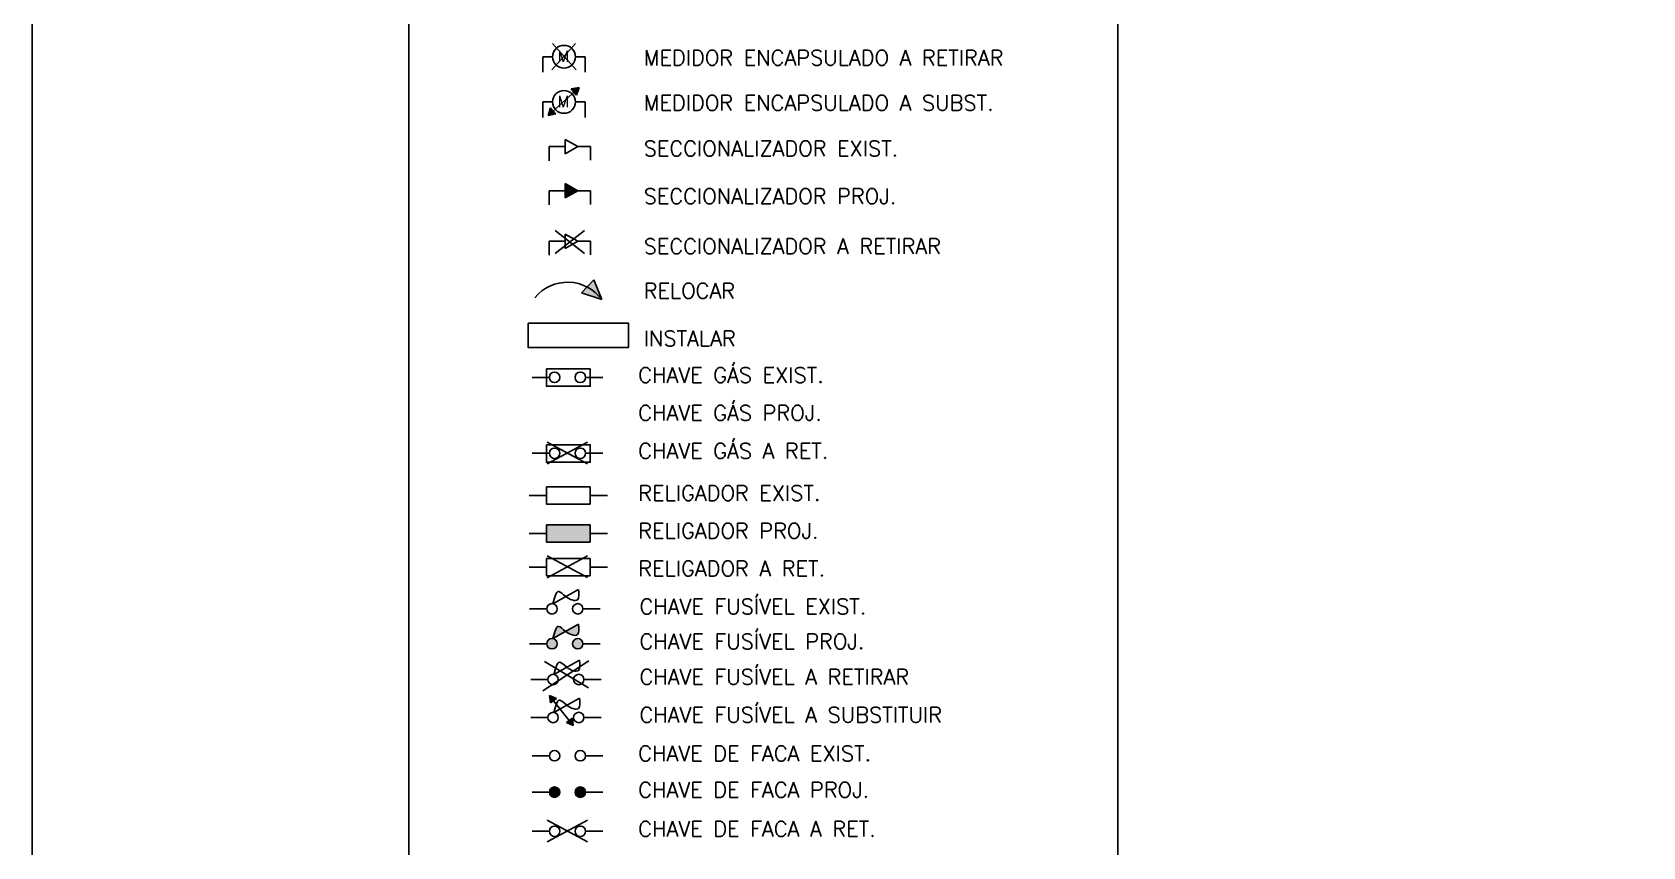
# Model space of a CAD drawing. Header units: millimetres. Extents: x 914 to 1954, y 1483 to 3495.
# Drawn here: x 1146.5 to 1358.8, y 2915 to 3022.3 of the extents above; entities that cross this region are included whole.
import ezdxf

# ---------------------------------------------------------------- set-up
doc = ezdxf.new("R2010")
doc.units = ezdxf.units.MM
for name, color, linetype in [('chave_faca_aerea_existente', 3, 'Continuous'), ('chave_faca_aerea_projetada', 3, 'Continuous'), ('chave_faca_retirar', 3, 'Continuous'), ('chave_fusivel_aereo_existente', 3, 'Continuous'), ('chave_fusivel_aereo_projetada', 3, 'Continuous'), ('chave_fusivel_aereo_retirar', 3, 'Continuous'), ('chave_fusivel_aereo_substituir', 3, 'Continuous'), ('chave_gas_aereo_exist', 3, 'Continuous'), ('chave_gas_aereo_ret', 3, 'Continuous'), ('instalar', 1, 'Continuous'), ('medidor_encaps_retirar', 3, 'Continuous'), ('medidor_encaps_substituir', 3, 'Continuous'), ('rede_mt_subt._existente', 2, 'Continuous'), ('RELIGADOR RETIRAR', 3, 'Continuous'), ('RELIGADOR_EXISTENTE', 3, 'Continuous'), ('RELIGADOR_PROJETADO', 3, 'Continuous'), ('seccionalizador_aereo_existente', 3, 'Continuous'), ('seccionalizador_aereo_projetado', 3, 'Continuous'), ('seccionalizador_aereo_retirar', 3, 'Continuous'), ('seta_indicação_relocação', 3, 'Continuous'), ('TEXTOS_VARIAVEIS', 2, 'Continuous')]:
    doc.layers.add(name, color=color, linetype=linetype)
doc.styles.add('ROMANS', font='romans.shx', dxfattribs={"height": 0.45})

# ---------------------------------------------------------------- blocks, each defined once
blk = doc.blocks.new('rt')
at = {"layer": 'medidor_encaps_substituir'}
for points in [[(-114.680868345423, 207.5637765171302), (-114.0105855831693, 206.7407110937611), (-113.6329313986823, 207.7327257052762)], [(-116.7005553001763, 204.2827791123673), (-117.4080874822305, 205.0740526958252), (-117.7395844158211, 204.0656750604423)]]:
    blk.add_hatch(color=256, dxfattribs=at).paths.add_polyline_path(points)
for p, q in [((-113.6329313986823, 207.7327257052762), (-114.680868345423, 207.5637765171304)), ((-114.0105855831693, 206.7407110937612), (-114.680868345423, 207.5637765171304)), ((-113.6329313986823, 207.7327257052762), (-114.0105855831693, 206.7407110937611)), ((-117.1396884292226, 205.8416853688977), (-118.4256214905144, 205.8416853688977)), ((-118.4256214905144, 205.8416853688977), (-118.4256214905144, 203.7965676645114)), ((-117.7395844158211, 204.0656750604423), (-117.4080874822305, 205.0740526958251)), ((-117.7395844158211, 204.0656750604423), (-116.7005553001763, 204.2827791123672)), ((-117.4080874822305, 205.074052695825), (-116.7005553001763, 204.2827791123672)), ((-114.1396884292228, 205.8416853688977), (-112.8537553679307, 205.8416853688977)), ((-112.8537553679307, 205.8416853688977), (-112.8537553679307, 203.7965676645114))]:
    blk.add_line(p, q, dxfattribs=at)
blk.add_lwpolyline([(-113.6329313986823, 207.7327257052762), (-117.6918221195867, 204.0756549425128)], dxfattribs=at)
blk.add_circle((-115.6396884292226, 205.8416853688977), 1.500000000000104, dxfattribs=at)
at = {"layer": 'medidor_encaps_substituir', "color": 2, "style": 'ROMANS'}
blk.add_text('M', height=1.467803441096725, dxfattribs=at).set_placement((-116.492845666078, 205.1651731951266))
blk = doc.blocks.new('gf')
at = {"layer": 'seccionalizador_aereo_existente', "color": 2}
for p, q in [((-115.4805117089586, 199.9459278647832), (-117.5945945793392, 199.9459278647832)), ((-117.5945945793392, 199.9459278647832), (-117.5945945793392, 198.0932324521564)), ((-113.8268124991477, 199.9459278647831), (-112.1481945266669, 199.9459278647831)), ((-112.1481945266669, 199.9459278647831), (-112.1481945266669, 198.1451151778601))]:
    blk.add_line(p, q, dxfattribs=at)
at = {"layer": 'seccionalizador_aereo_existente'}
for p, q in [((-115.4805117089586, 198.9911641808404), (-115.4805117089586, 200.900691548726)), ((-113.8268124991477, 199.9459278647831), (-115.4805117089586, 200.900691548726)), ((-113.8268124991477, 199.9459278647831), (-115.4805117089586, 198.9911641808402))]:
    blk.add_line(p, q, dxfattribs=at)
blk = doc.blocks.new('fr')
at = {"layer": 'seccionalizador_aereo_projetado'}
blk.add_hatch(color=256, dxfattribs=at).paths.add_polyline_path([(-115.4805117089586, 195.0904298083768), (-115.4805117089586, 193.1809024404909), (-113.8268124991477, 194.1356661244339)])
at = {"layer": 'seccionalizador_aereo_projetado', "color": 2}
for p, q in [((-117.5945945793392, 194.135666124434), (-117.5945945793392, 192.2829707118071)), ((-115.4805117089586, 194.135666124434), (-117.5945945793392, 194.135666124434)), ((-113.8268124991477, 194.1356661244339), (-112.1481945266669, 194.1356661244339)), ((-112.1481945266669, 194.1356661244339), (-112.1481945266669, 192.3348534375109))]:
    blk.add_line(p, q, dxfattribs=at)
at = {"layer": 'seccionalizador_aereo_projetado'}
for p, q in [((-113.8268124991477, 194.1356661244339), (-115.4805117089586, 195.0904298083768)), ((-115.4805117089586, 193.1809024404912), (-115.4805117089586, 195.0904298083768)), ((-113.8268124991477, 194.1356661244339), (-115.4805117089586, 193.1809024404909))]:
    blk.add_line(p, q, dxfattribs=at)
blk = doc.blocks.new('o')
at = {"layer": 'seccionalizador_aereo_retirar', "color": 2}
for p, q in [((-116.7963699819374, 188.8924455399728), (-112.9398468521276, 185.884453965838)), ((-112.9398468521276, 188.8924455399728), (-116.7963699819374, 185.884453965838)), ((-115.4805117089586, 187.4760275631256), (-117.5945945793392, 187.4760275631256)), ((-117.5945945793392, 187.4760275631256), (-117.5945945793392, 185.6233321504987)), ((-113.8268124991477, 187.4760275631255), (-112.1481945266669, 187.4760275631255)), ((-112.1481945266669, 187.4760275631255), (-112.1481945266669, 185.6752148762025))]:
    blk.add_line(p, q, dxfattribs=at)
at = {"layer": 'seccionalizador_aereo_retirar'}
for p, q in [((-113.8268124991477, 187.4760275631255), (-115.4805117089586, 188.4307912470684)), ((-115.4805117089586, 186.5212638791828), (-115.4805117089586, 188.4307912470684)), ((-113.8268124991477, 187.4760275631255), (-115.4805117089586, 186.5212638791826))]:
    blk.add_line(p, q, dxfattribs=at)
blk = doc.blocks.new('r')
at = {"layer": 'seta_indicação_relocação', "linetype": 'Continuous'}
blk.add_hatch(color=256, dxfattribs=at).paths.add_polyline_path([(-110.6643141288389, 179.7816866331982), (-111.7110990779722, 182.3911575832576), (-113.3253647041513, 180.6893799899341)])
for p, q in [((-111.7110990779722, 182.3911575832573), (-113.3253647041517, 180.6893799899341)), ((-113.3253647041517, 180.6893799899341), (-110.6643141288393, 179.7816866331982)), ((-110.6643141288393, 179.7816866331982), (-111.7110990779722, 182.3911575832573))]:
    blk.add_line(p, q, dxfattribs=at)
at = {"layer": 'seta_indicação_relocação'}
blk.add_arc((-115.1729036955437, 176.5064032934932), 5.572688833619632, 35.9966834580546, 140.7084604092312, dxfattribs=at)
blk = doc.blocks.new('tg')
at = {"layer": 'chave_gas_aereo_exist', "color": 2}
for p, q in [((-119.8244098988689, 169.5443401255033), (-117.5640495603538, 169.5443401255033)), ((-112.8001410934739, 169.5443401255033), (-110.5397807549584, 169.5443401255033))]:
    blk.add_line(p, q, dxfattribs=at)
at = {"layer": 'chave_gas_aereo_exist'}
blk.add_lwpolyline([(-117.9483384238219, 170.6587227816619), (-112.1796149314814, 170.6587227816619), (-112.1796149314814, 168.3635379448253), (-117.9483384238219, 168.3635379448253)], close=True, dxfattribs=at)
for centre in [(-116.8783572234874, 169.5443401255033), (-113.4858334303399, 169.5443401255033)]:
    blk.add_circle(centre, 0.6856923368661683, dxfattribs=at)
blk = doc.blocks.new('yh')
at = {"layer": 'chave_gas_aereo_ret', "color": 2}
for p, q in [((-119.8244098988689, 159.5443401255034), (-117.5640495603538, 159.5443401255034)), ((-112.5315672923893, 161.022247457071), (-117.8387922528623, 158.1394251996523)), ((-117.8387922528623, 161.022247457071), (-112.5315672923893, 158.1525912687587)), ((-112.8001410934739, 159.5443401255034), (-110.5397807549584, 159.5443401255034))]:
    blk.add_line(p, q, dxfattribs=at)
at = {"layer": 'chave_gas_aereo_ret'}
blk.add_lwpolyline([(-117.9483384238219, 160.6587227816619), (-112.1796149314814, 160.6587227816619), (-112.1796149314814, 158.3635379448253), (-117.9483384238219, 158.3635379448253)], close=True, dxfattribs=at)
for centre in [(-116.8783572234874, 159.5443401255034), (-113.4858334303399, 159.5443401255034)]:
    blk.add_circle(centre, 0.6856923368661683, dxfattribs=at)
blk = doc.blocks.new('vfr')
at = {"layer": 'RELIGADOR_EXISTENTE'}
for p, q in [((-117.9483384238883, 155.1080238011054), (-112.1796149314941, 155.1080238011054)), ((-117.9483384238883, 152.8128389643825), (-117.9483384238883, 155.1080238011054)), ((-112.1796149314941, 155.1080238011054), (-112.1796149314941, 152.8128389643825)), ((-112.1796149314941, 152.8128389643825), (-117.9483384238883, 152.8128389643825))]:
    blk.add_line(p, q, dxfattribs=at)
at = {"layer": 'RELIGADOR_EXISTENTE', "color": 2}
for p, q in [((-120.2086987623806, 153.9604313832096), (-117.9483384238883, 153.9604313832096)), ((-112.1796149314941, 153.9604313832096), (-109.9192545930018, 153.9604313832096))]:
    blk.add_line(p, q, dxfattribs=at)
blk = doc.blocks.new('cde')
at = {"layer": 'RELIGADOR_PROJETADO'}
blk.add_hatch(color=3, dxfattribs=at).paths.add_polyline_path([(-112.1796149314941, 147.833750096368), (-112.1796149314941, 150.1289349330909), (-117.9483384238883, 150.1289349330909), (-117.9483384238883, 147.833750096368)])
at = {"layer": 'RELIGADOR_PROJETADO', "color": 2}
for p, q in [((-120.2086987623806, 148.9813425151951), (-117.9483384238883, 148.9813425151951)), ((-112.1796149314941, 148.9813425151951), (-109.9192545930018, 148.9813425151951))]:
    blk.add_line(p, q, dxfattribs=at)
at = {"layer": 'RELIGADOR_PROJETADO', "color": 3}
for p, q in [((-117.9483384238883, 150.1289349330909), (-112.1796149314941, 150.1289349330909)), ((-117.9483384238883, 147.833750096368), (-117.9483384238883, 150.1289349330909)), ((-112.1796149314941, 150.1289349330909), (-112.1796149314941, 147.833750096368)), ((-112.1796149314941, 147.833750096368), (-117.9483384238883, 147.833750096368))]:
    blk.add_line(p, q, dxfattribs=at)
blk = doc.blocks.new('rfg')
at = {"layer": 'RELIGADOR RETIRAR', "color": 2}
for p, q in [((-120.2086987623806, 144.5467376701854), (-117.9483384238883, 144.5467376701854)), ((-112.5315672924371, 146.0246450018457), (-117.8387922528527, 143.1418227443791)), ((-117.8387922528527, 146.0246450018457), (-112.5315672924371, 143.1549888134323)), ((-112.1796149314941, 144.5467376701854), (-109.9192545930018, 144.5467376701854))]:
    blk.add_line(p, q, dxfattribs=at)
at = {"layer": 'RELIGADOR RETIRAR'}
for p, q in [((-117.9483384238883, 145.6611203264765), (-112.1796149314941, 145.6611203264765)), ((-117.9483384238883, 143.3659354897536), (-117.9483384238883, 145.6611203264765)), ((-112.1796149314941, 145.6611203264765), (-112.1796149314941, 143.3659354897536)), ((-112.1796149314941, 143.3659354897536), (-117.9483384238883, 143.3659354897536))]:
    blk.add_line(p, q, dxfattribs=at)
blk = doc.blocks.new('rd')
at = {"layer": 'chave_fusivel_aereo_existente'}
blk.add_line((-117.0948261919066, 139.7155244984715), (-113.7332077390892, 141.600530741101), dxfattribs=at)
at = {"layer": 'chave_fusivel_aereo_existente', "color": 2}
for p, q in [((-120.1645650947794, 139.041079765404), (-117.904204756287, 139.041079765404)), ((-113.1402962893808, 139.041079765404), (-110.8799359508884, 139.041079765404))]:
    blk.add_line(p, q, dxfattribs=at)
at = {"layer": 'chave_fusivel_aereo_existente'}
for centre in [(-117.2185124194111, 139.041079765404), (-113.8259886262631, 139.041079765404)]:
    blk.add_circle(centre, 0.6856923368661683, dxfattribs=at)
blk.add_spline([(-117.0948261919066, 139.7155244984715), (-116.3240205306092, 141.3280065029812), (-115.4140169654984, 140.6580276197864), (-113.869566066669, 140.2379081521826), (-113.7332077390892, 141.600530741101)], degree=3, dxfattribs=at)
blk = doc.blocks.new('rcvb')
at = {"layer": 'chave_fusivel_aereo_projetada'}
h = blk.add_hatch(color=3, dxfattribs=at)
h.paths.add_polyline_path([(-113.1402962893969, 134.4417068522743, 1), (-114.5116809631292, 134.4417068522743, 1)])
edge = h.paths.add_edge_path()
edge.add_spline(control_points=[(-115.4140169654997, 136.0586547066578), (-114.8732061320645, 135.6514806624236), (-113.5531152968749, 135.1737102018532), (-113.6763745146211, 136.4244554418966), (-113.7332077390892, 137.0011578279713)], knot_values=[2.917278168970668, 2.917278168970668, 2.917278168970668, 2.917278168972631, 4.517849612537284, 5.887277928781322, 5.887277928781322, 5.887277928781322, 5.887277928781322], degree=3, periodic=0)
edge.add_line((-113.7332077390892, 137.0011578279714), (-115.414016965498, 136.0586547066566))
edge = h.paths.add_edge_path()
edge.add_spline(control_points=[(-115.4140169655003, 136.0586547066583), (-115.7958399420089, 136.3461275084496), (-116.562011142909, 137.2808966833023), (-116.8924102347673, 135.938536297993), (-117.0948261919066, 135.1161515853418)], knot_values=[0, 1.9642e-12, 1.9642e-12, 1.9642e-12, 1.13003459789572, 2.917278168972631, 2.917278168972631, 2.917278168972631, 2.917278168972631], degree=3, periodic=0)
edge.add_line((-117.0948261919066, 135.1161515853418), (-115.414016965498, 136.0586547066565))
h.paths.add_polyline_path([(-117.9042047562773, 134.4417068522743, 1), (-116.5328200825449, 134.4417068522743, 1)])
blk.add_line((-117.0948261919066, 135.1161515853418), (-113.7332077390892, 137.0011578279713), dxfattribs=at)
for centre in [(-117.2185124194111, 134.4417068522743), (-113.8259886262631, 134.4417068522743)]:
    blk.add_circle(centre, 0.6856923368661683, dxfattribs=at)
blk.add_spline([(-117.0948261919066, 135.1161515853418), (-116.3240205306092, 136.7286335898516), (-115.4140169654984, 136.0586547066568), (-113.869566066669, 135.638535239053), (-113.7332077390892, 137.0011578279713)], degree=3, dxfattribs=at)
blk = doc.blocks.new('nbv')
at = {"layer": 'chave_fusivel_aereo_retirar', "color": 2}
for p, q in [((-112.3847249670384, 132.2068617100635), (-118.4291429559021, 128.2192254689171)), ((-118.2175883469704, 132.0860226048417), (-112.4149440999995, 128.6421563115073))]:
    blk.add_line(p, q, dxfattribs=at)
at = {"layer": 'chave_fusivel_aereo_retirar'}
blk.add_line((-116.9581707160787, 130.3949805601551), (-113.5965522632614, 132.2799868027846), dxfattribs=at)
for centre in [(-117.0818569435832, 129.7205358270876), (-113.6893331504352, 129.7205358270876)]:
    blk.add_circle(centre, 0.6856923368661683, dxfattribs=at)
blk.add_spline([(-116.9581707160787, 130.3949805601551), (-116.1873650547813, 132.0074625646648), (-115.2773614896705, 131.33748368147), (-113.7329105908411, 130.9173642138662), (-113.5965522632614, 132.2799868027846)], degree=3, dxfattribs=at)
blk = doc.blocks.new('asw')
at = {"layer": 'chave_fusivel_aereo_substituir'}
for points in [[(-117.4038529513773, 126.6411444407404), (-116.6442239049893, 127.2414154897897), (-117.5438884058167, 127.5991380168884)], [(-114.5287685506464, 124.6204275933428), (-115.3152758407741, 124.0558322488537), (-114.4330682845238, 123.6569946275867)]]:
    blk.add_hatch(color=256, dxfattribs=at).paths.add_polyline_path(points)
for p, q in [((-117.5438884058167, 127.5991380168884), (-116.6442239049893, 127.2414154897897)), ((-116.6442239049897, 127.2414154897897), (-117.4038529513773, 126.6411444407404)), ((-116.9581707160787, 125.3949805601551), (-113.5965522632614, 127.2799868027846)), ((-115.3152758407737, 124.0558322488537), (-114.5287685506464, 124.6204275933428)), ((-114.4330682845238, 123.6569946275867), (-115.3152758407741, 124.0558322488537)), ((-114.4330682845238, 123.6569946275867), (-114.5287685506464, 124.6204275933428))]:
    blk.add_line(p, q, dxfattribs=at)
blk.add_lwpolyline([(-114.4330682845238, 123.6569946275867), (-117.5374512283038, 127.5551007783879)], dxfattribs=at)
for centre in [(-117.0818569435832, 124.7205358270876), (-113.6893331504352, 124.7205358270876)]:
    blk.add_circle(centre, 0.6856923368661683, dxfattribs=at)
blk.add_spline([(-116.9581707160787, 125.3949805601551), (-116.1873650547813, 127.0074625646648), (-115.2773614896705, 126.3374836814701), (-113.7329105908411, 125.9173642138662), (-113.5965522632614, 127.2799868027846)], degree=3, dxfattribs=at)
blk = doc.blocks.new('sa')
at = {"layer": 'chave_faca_aerea_existente'}
for centre in [(-116.8783572235006, 119.6756849058292), (-113.4858334303531, 119.6756849058292)]:
    blk.add_circle(centre, 0.6856923368661683, dxfattribs=at)
blk = doc.blocks.new('esxc')
at = {"layer": 'chave_faca_aerea_projetada'}
for points in [[(-117.564049560367, 114.8806147493742, 1), (-116.1926648866347, 114.8806147493742, 1)], [(-112.8001410934871, 114.8806147493742, 1), (-114.171525767219, 114.8806147493742, 1)]]:
    blk.add_hatch(color=256, dxfattribs=at).paths.add_polyline_path(points)
for centre in [(-116.8783572235006, 114.8806147493742), (-113.4858334303531, 114.8806147493742)]:
    blk.add_circle(centre, 0.6856923368661683, dxfattribs=at)
blk = doc.blocks.new('0df')
at = {"layer": 'chave_faca_retirar', "color": 2}
for p, q in [((-117.8387922528754, 111.1983652768049), (-112.5315672924025, 108.3287090884927)), ((-112.5315672924025, 111.1983652768049), (-117.8387922528754, 108.3155430193862))]:
    blk.add_line(p, q, dxfattribs=at)
at = {"layer": 'chave_faca_retirar'}
for centre in [(-116.8783572235006, 109.7204579452373), (-113.4858334303531, 109.7204579452373)]:
    blk.add_circle(centre, 0.6856923368661683, dxfattribs=at)

msp = doc.modelspace()

# ---------------------------------------------------------------- linework, layer by layer
at = {"color": 1}
msp.add_lwpolyline([(1146.538523285366, 3495.263754160314), (1945.65917471116, 3495.263754160314), (1945.65917471116, 2832.352016400717), (1146.538523285366, 2832.352016400717)], close=True, dxfattribs=at)
at = {"layer": 'chave_faca_aerea_existente', "color": 2}
for p, q in [((1212.427525744257, 2926.961008268579), (1214.687886082516, 2926.961008268579)), ((1219.451794549539, 2926.961008268579), (1221.712154888148, 2926.961008268579))]:
    msp.add_line(p, q, dxfattribs=at)
at = {"layer": 'chave_faca_aerea_projetada', "color": 2}
for p, q in [((1212.427525744257, 2922.165938113987), (1214.687886082516, 2922.165938113987)), ((1219.451794549539, 2922.165938113987), (1221.712154888148, 2922.165938113987))]:
    msp.add_line(p, q, dxfattribs=at)
at = {"layer": 'chave_faca_retirar', "color": 2}
for p, q in [((1212.427525744257, 2917.005781308919), (1214.687886082516, 2917.005781308919)), ((1219.451794549539, 2917.005781308919), (1221.712154888148, 2917.005781308919))]:
    msp.add_line(p, q, dxfattribs=at)
at = {"layer": 'chave_fusivel_aereo_projetada', "color": 2}
for p, q in [((1212.08737054823, 2941.727030215025), (1214.347730886722, 2941.727030215025)), ((1219.111639353629, 2941.727030215025), (1221.371999692004, 2941.727030215025))]:
    msp.add_line(p, q, dxfattribs=at)
at = {"layer": 'chave_fusivel_aereo_retirar', "color": 2}
for p, q in [((1212.224026024058, 2937.005859189838), (1214.48438636255, 2937.005859189838)), ((1219.248294829573, 2937.005859189838), (1221.508655167949, 2937.005859189838))]:
    msp.add_line(p, q, dxfattribs=at)
at = {"layer": 'chave_fusivel_aereo_substituir'}
msp.add_line((1214.708047237196, 2934.884461379781), (1214.848082691613, 2933.926467803478), dxfattribs=at)
at = {"layer": 'chave_fusivel_aereo_substituir', "color": 2}
for p, q in [((1212.224026024058, 2932.0058591917), (1214.48438636255, 2932.0058591917)), ((1219.248294829573, 2932.0058591917), (1221.508655167949, 2932.0058591917))]:
    msp.add_line(p, q, dxfattribs=at)
at = {"layer": 'instalar'}
msp.add_lwpolyline([(1211.912582358877, 2983.978810378521), (1225.112472744258, 2983.978810378521), (1225.112472744258, 2980.752340478994), (1211.912582358877, 2980.752340478994)], close=True, dxfattribs=at)
at = {"layer": 'medidor_encaps_retirar', "color": 2}
for p, q in [((1218.110978200632, 3020.833186504602), (1214.995366850701, 3017.338653315961)), ((1215.113516227058, 3020.833186504602), (1218.229127577106, 3017.338653315961)), ((1213.826314152633, 3019.079579690642), (1213.826314152633, 3017.034461986445)), ((1215.112247213903, 3019.079579690642), (1213.826314152633, 3019.079579690642)), ((1218.112247213903, 3019.079579690642), (1219.398180275173, 3019.079579690642)), ((1219.398180275173, 3019.079579690642), (1219.398180275173, 3017.034461986445))]:
    msp.add_line(p, q, dxfattribs=at)
at = {"layer": 'medidor_encaps_retirar'}
msp.add_circle((1216.612247213903, 3019.079579690642), 1.500000000000186, dxfattribs=at)
at = {"layer": 'rede_mt_subt._existente', "color": 5}
msp.add_lwpolyline([(1196.15533108946, 3348.832819679923), (1289.615478907894, 3348.832819679923), (1289.615478907894, 2859.327328929849), (1196.15533108946, 2859.327328929849)], close=True, dxfattribs=at)

# ---------------------------------------------------------------- block references
at = {"layer": 'chave_faca_aerea_existente'}
msp.add_blockref('sa', (1332.251935643093, 2807.2853233639), dxfattribs=at)
at = {"layer": 'chave_faca_aerea_projetada'}
msp.add_blockref('esxc', (1332.251935643093, 2807.2853233639), dxfattribs=at)
at = {"layer": 'chave_faca_retirar'}
msp.add_blockref('0df', (1332.251935643093, 2807.2853233639), dxfattribs=at)
at = {"layer": 'chave_fusivel_aereo_existente'}
msp.add_blockref('rd', (1332.251935643093, 2807.2853233639), dxfattribs=at)
at = {"layer": 'chave_fusivel_aereo_projetada'}
msp.add_blockref('rcvb', (1332.251935643093, 2807.2853233639), dxfattribs=at)
at = {"layer": 'chave_fusivel_aereo_retirar'}
msp.add_blockref('nbv', (1332.251935643093, 2807.2853233639), dxfattribs=at)
at = {"layer": 'chave_fusivel_aereo_substituir'}
msp.add_blockref('asw', (1332.251935643093, 2807.2853233639), dxfattribs=at)
at = {"layer": 'chave_gas_aereo_exist'}
msp.add_blockref('tg', (1332.251935643093, 2807.2853233639), dxfattribs=at)
at = {"layer": 'chave_gas_aereo_ret'}
msp.add_blockref('yh', (1332.251935643093, 2807.2853233639), dxfattribs=at)
at = {"layer": 'medidor_encaps_substituir'}
msp.add_blockref('rt', (1332.251935643093, 2807.2853233639), dxfattribs=at)
at = {"layer": 'RELIGADOR RETIRAR'}
msp.add_blockref('rfg', (1332.251935643093, 2807.2853233639), dxfattribs=at)
at = {"layer": 'RELIGADOR_EXISTENTE'}
msp.add_blockref('vfr', (1332.251935643093, 2807.2853233639), dxfattribs=at)
at = {"layer": 'RELIGADOR_PROJETADO'}
msp.add_blockref('cde', (1332.251935643093, 2807.2853233639), dxfattribs=at)
at = {"layer": 'seccionalizador_aereo_existente'}
msp.add_blockref('gf', (1332.251935643093, 2807.2853233639), dxfattribs=at)
at = {"layer": 'seccionalizador_aereo_projetado'}
msp.add_blockref('fr', (1332.251935643093, 2807.2853233639), dxfattribs=at)
at = {"layer": 'seccionalizador_aereo_retirar'}
msp.add_blockref('o', (1332.251935643093, 2807.2853233639), dxfattribs=at)
at = {"layer": 'seta_indicação_relocação'}
msp.add_blockref('r', (1332.251935643093, 2807.2853233639), dxfattribs=at)

# ---------------------------------------------------------------- texts
at = {"layer": 'medidor_encaps_retirar', "color": 2, "style": 'ROMANS'}
msp.add_text('M', height=1.467803441096805, dxfattribs=at).set_placement((1215.759089976964, 3018.403067517265))
at = {"layer": 'TEXTOS_VARIAVEIS', "color": 2, "style": 'ROMANS'}
for s, p in [('MEDIDOR ENCAPSULADO A RETIRAR', (1227.119960489283, 3017.939244690522)), ('MEDIDOR ENCAPSULADO A SUBST.', (1227.119960489283, 3011.986673731528)), ('SECCIONALIZADOR EXIST.', (1227.119960489283, 3005.976201493464)), ('SECCIONALIZADOR PROJ.', (1227.119960489283, 2999.680072015322)), ('SECCIONALIZADOR A RETIRAR', (1227.119960489283, 2993.08749015367)), ('RELOCAR', (1227.119960489283, 2987.227355557665)), ('INSTALAR', (1227.119960489283, 2980.945780482314)), ('CHAVE GÁS EXIST.', (1226.410136876693, 2976.122577034108)), ('CHAVE GÁS PROJ.', (1226.410136876693, 2971.122577034108)), ('CHAVE GÁS A RET.', (1226.410136876693, 2966.122577034108)), ('RELIGADOR EXIST.', (1226.410136876693, 2960.571878053419)), ('RELIGADOR PROJ.', (1226.410136876693, 2955.592789186336)), ('RELIGADOR A RET.', (1226.410136876693, 2950.62462049926)), ('CHAVE FUSÍVEL EXIST.', (1226.562411199273, 2945.619316674009)), ('CHAVE FUSÍVEL PROJ.', (1226.562411199273, 2941.01994376181)), ('CHAVE FUSÍVEL A RETIRAR', (1226.562411199273, 2936.336352848619)), ('CHAVE FUSÍVEL A SUBSTITUIR', (1226.562411199273, 2931.336352848619)), ('CHAVE DE FACA EXIST.', (1226.410136876693, 2926.253921813503)), ('CHAVE DE FACA PROJ.', (1226.410136876693, 2921.45885165891)), ('CHAVE DE FACA A RET.', (1226.410136876693, 2916.298694853842))]:
    msp.add_text(s, height=2.022578232536835, dxfattribs=at).set_placement(p)

doc.saveas('drawing.dxf')
